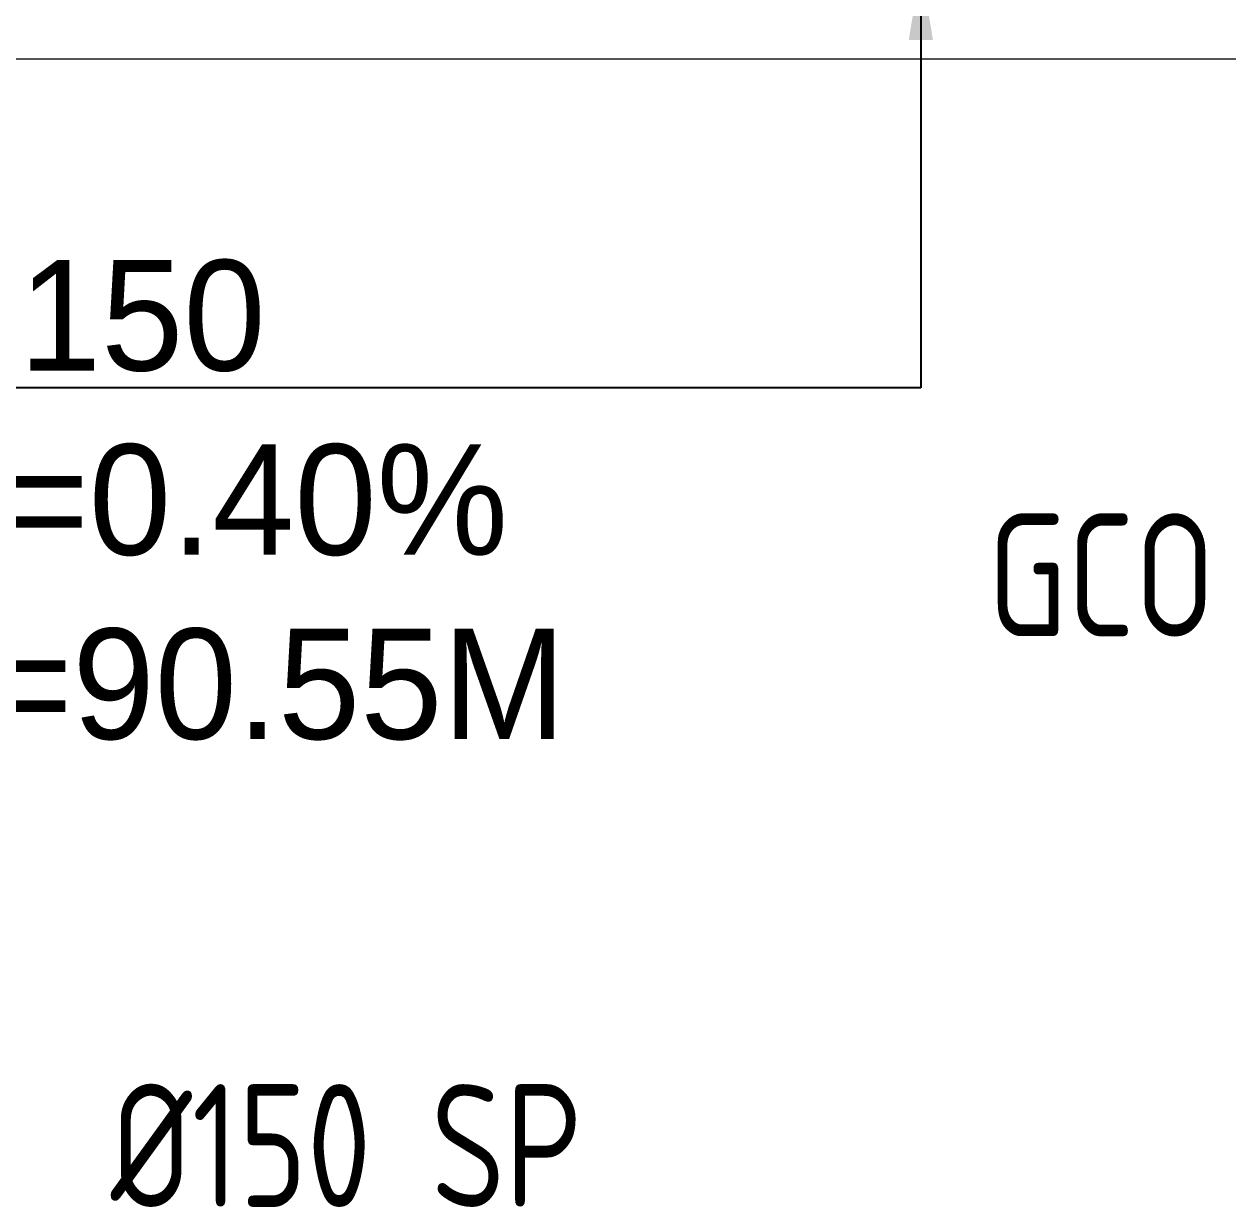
# Model space of a CAD drawing. Header units: metres. Extents: x 6917732 to 8046551, y 3602874 to 4094271.
# Drawn here: x 7194733 to 7219233, y 3938022 to 3962101 of the extents above; entities that cross this region are included whole.
import ezdxf

# ---------------------------------------------------------------- set-up
doc = ezdxf.new("R2010")
doc.units = ezdxf.units.M
doc.header["$LTSCALE"] = 0.5
doc.header["$MEASUREMENT"] = 0
doc.linetypes.add('03000 - Plant Layout 1$0$CENTER2', pattern=[1.125, 0.75, -0.125, 0.125, -0.125])
doc.linetypes.add('HIDDEN2', pattern=[4.7625, 3.175, -1.5875])
for name, color, linetype in [('CI-CEN', 1, '03000 - Plant Layout 1$0$CENTER2'), ('P-Detl-Note', 2, 'CONTINUOUS'), ('RD-TXT', 7, 'CONTINUOUS'), ('SANITARY', 6, 'CONTINUOUS')]:
    doc.layers.add(name, color=color, linetype=linetype)
doc.layers.add('CI-PED-FOOTPATH', color=44, linetype='CONTINUOUS', lineweight=0)
doc.layers.get('CI-CEN').off()
doc.styles.add('3.5mm', font='ISO3098B.shx', dxfattribs={"height": 3.5})
doc.styles.add('BASE PLAN SEWER$0$Style-font061', font='font061.shx')
doc.styles.add('ROMANS', font='ROMANS.shx', dxfattribs={"width": 0.9})
doc.dimstyles.new('1-200', dxfattribs={"dimtxt": 3000, "dimasz": 3000, "dimexe": 1000, "dimexo": 1000, "dimgap": 1000, "dimtad": 1, "dimdec": 0, "dimdsep": 46, "dimtxsty": 'ROMANS', "dimcen": 0, "dimclrd": 5, "dimclre": 5, "dimclrt": 2, "dimadec": 0, "dimazin": 2, "dimtfac": 1, "dimtdec": 0, "dimtmove": 2, "dimatfit": 2, "dimfxl": 1, "dimtolj": 1, "dimtzin": 0, "dimlwd": -1, "dimlwe": -1, "dimarcsym": 0})

# ---------------------------------------------------------------- blocks, each defined once
blk = doc.blocks.new('sdsxdc')
at = {"layer": 'CI-PED-FOOTPATH', "color": 15, "lineweight": 0}
blk.add_line((7221869, 3961387, 0), (7184245, 3961389, 0), dxfattribs=at)
blk = doc.blocks.new('A$C65520D9C')
at = {"layer": 'CI-CEN', "color": 8, "linetype": 'HIDDEN2', "lineweight": 0, "ltscale": 2000}
blk.add_blockref('sdsxdc', (-7494656, -4067566, -33), dxfattribs=at)
blk = doc.blocks.new('A$C021B369C')
at = {"layer": 'RD-TXT', "color": 2}
blk.add_blockref('A$C65520D9C', (0, 0), dxfattribs=at)

msp = doc.modelspace()

# ---------------------------------------------------------------- block references
at = {"layer": 'RD-TXT', "color": 2, "lineweight": -3}
msp.add_blockref('A$C021B369C', (7494655.6, 4067566.2, 32.9), dxfattribs=at)

# ---------------------------------------------------------------- texts
at = {"layer": 'P-Detl-Note', "ltscale": 10, "insert": (7192288.1, 3957297.5, -17.2), "char_height": 2250, "width": 22122.162, "attachment_point": 1, "style": 'BASE PLAN SEWER$0$Style-font061'}
msp.add_mtext('%%C150\\PS=0.40%\\PL=90.55M', dxfattribs=at)
at = {"layer": 'RD-TXT', "color": 2, "style": '3.5mm', "width": 0.8}
for s, p in [('GCO', (7214344.3, 3949633.4, -38350.2)), ('%%C150 SP', (7196496.4, 3938021.9, -38443.9))]:
    msp.add_text(s, height=2500, dxfattribs=at).set_placement(p)

# ---------------------------------------------------------------- leaders
at = {"layer": 'SANITARY', "color": 3, "lineweight": -3}
msp.add_leader([(7212983.3, 3963273.7, 65.8), (7212983.3, 3954692.9, 65.8), (7190573.8, 3954692.9, 65.8)], dimstyle='1-200', override={"dimasz": 1500, "dimexe": 100, "dimexo": 100, "dimtad": 0, "dimaunit": 1, "dimadec": 3, "dimfxl": 10, "dimtfill": 1, "dimarcsym": 2}, dxfattribs=at)

doc.saveas('drawing.dxf')
